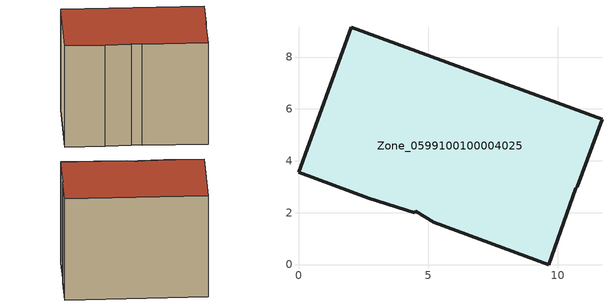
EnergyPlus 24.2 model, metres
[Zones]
Zone_0599100100004025
 floor ground (C_G): 4.49,1.99 2.72,2.56 0,3.55 2.04,9.14 11.7,5.61 10.75,3.01 10.7,2.94 9.65,0 5.22,1.63 4.52,2.06 z0
 wall outside (C_F): 10.75,3.01 11.7,5.61 2.04,9.14 0,3.55 2.72,2.56 4.49,1.99 4.52,2.06 5.22,1.63 9.65,0 10.7,2.94 10.75,3.01 z0:8.09
 roof outside (C_R): 2.72,2.56 4.49,1.99 4.52,2.06 5.22,1.63 9.65,0 10.7,2.94 10.75,3.01 11.7,5.61 2.04,9.14 0,3.55 z8.09
[BUILDING]
Pand.0599100100004025: North Axis=0; Terrain=City; Loads Convergence Tolerance Value=0.04; Temperature Convergence Tolerance Value=0.4; Solar Distribution=FullExterior; Maximum Number of Warmup Days=25; Minimum Number of Warmup Days=1
[Site:Location]
Rotterdam.The.Hague.AP_ZH_NLD Design_Conditions: Latitude=51.96; Longitude=4.45; Time Zone=1; Elevation=-4.5
[SITE:GROUNDTEMPERATURE:BUILDINGSURFACE]
18, 18, 18, 18, 18, 18, 18, 18, 18, 18, 18, 18
[MATERIAL] Thermal Absorptance=0.9; Solar Absorptance=0.7; Visible Absorptance=0.7
Name | Roughness | Thickness | Conductivity | Density | Specific Heat
G.TC.2006-2014 | MediumSmooth | 0.15 | 0.06 | 540 | 1210
F.TC.2006-2014 | Rough | 0.3 | 0.12 | 1920 | 840
R.TC.2006-2014 | MediumRough | 0.2 | 0.08 | 1500 | 1000
[CONSTRUCTION]
C_G: G.TC.2006-2014
C_F: F.TC.2006-2014
C_R: R.TC.2006-2014
[ZONE]
Zone_0599100100004025: Type=1; Multiplier=1; Ceiling Height=Autocalculate; Volume=Autocalculate; Floor Area=autocalculate; Part of Total Floor Area=Yes
[ZONEINFILTRATION:DESIGNFLOWRATE]
Infil_Zone_0599100100004025: Zone or ZoneList or Space or SpaceList=Zone_0599100100004025; Schedule=AlwaysOn; Design Flow Rate Calculation Method=Flow/Area; Flow Rate per Floor Area=0.0015; Constant Term Coefficient=1; Temperature Term Coefficient=0; Velocity Term Coefficient=0; Velocity Squared Term Coefficient=0
[HVACTEMPLATE:ZONE:IDEALLOADSAIRSYSTEM]
Zone_0599100100004025: Maximum Heating Supply Air Temperature=50; Minimum Cooling Supply Air Temperature=13; Maximum Heating Supply Air Humidity Ratio=0.0156; Minimum Cooling Supply Air Humidity Ratio=0.0077; Heating Limit=NoLimit; Cooling Limit=NoLimit; Dehumidification Control Type=ConstantSensibleHeatRatio; Cooling Sensible Heat Ratio=0.7; Dehumidification Setpoint=60; Humidification Control Type=None; Humidification Setpoint=30; Outdoor Air Method=None; Outdoor Air Flow Rate per Person=0.00944; Outdoor Air Flow Rate per Zone Floor Area=0; Outdoor Air Flow Rate per Zone=0; Demand Controlled Ventilation Type=None; Outdoor Air Economizer Type=NoEconomizer; Heat Recovery Type=None; Sensible Heat Recovery Effectiveness=0.7; Latent Heat Recovery Effectiveness=0.65
[ZONECONTROL:THERMOSTAT]
ThermostatControl_Zone_0599100100004025: Zone or ZoneList=Zone_0599100100004025; Control Type Schedule=DualSetpointControlType; Control 1=Thermostat_Zone_0599100100004025; Temperature Difference Between Cutout And Setpoint=0
[THERMOSTATSETPOINT:DUALSETPOINT]
Thermostat_Zone_0599100100004025: Heating Setpoint Temperature Schedule=HeatingSetpoint_Zone_0599100100004025; Cooling Setpoint Temperature Schedule=CoolingSetpoint_Zone_0599100100004025
[SCHEDULE:COMPACT]
HeatingSetpoint_Zone_0599100100004025: Through: 12/31, For: AllDays, Until: 24:00, 21
CoolingSetpoint_Zone_0599100100004025: Through: 12/31, For: AllDays, Until: 24:00, 24
DualSetpointControlType: Through: 12/31, For: AllDays, Until: 24:00, 4
AlwaysOn: Through: 12/31, For: AllDays, Until: 24:00, 1
